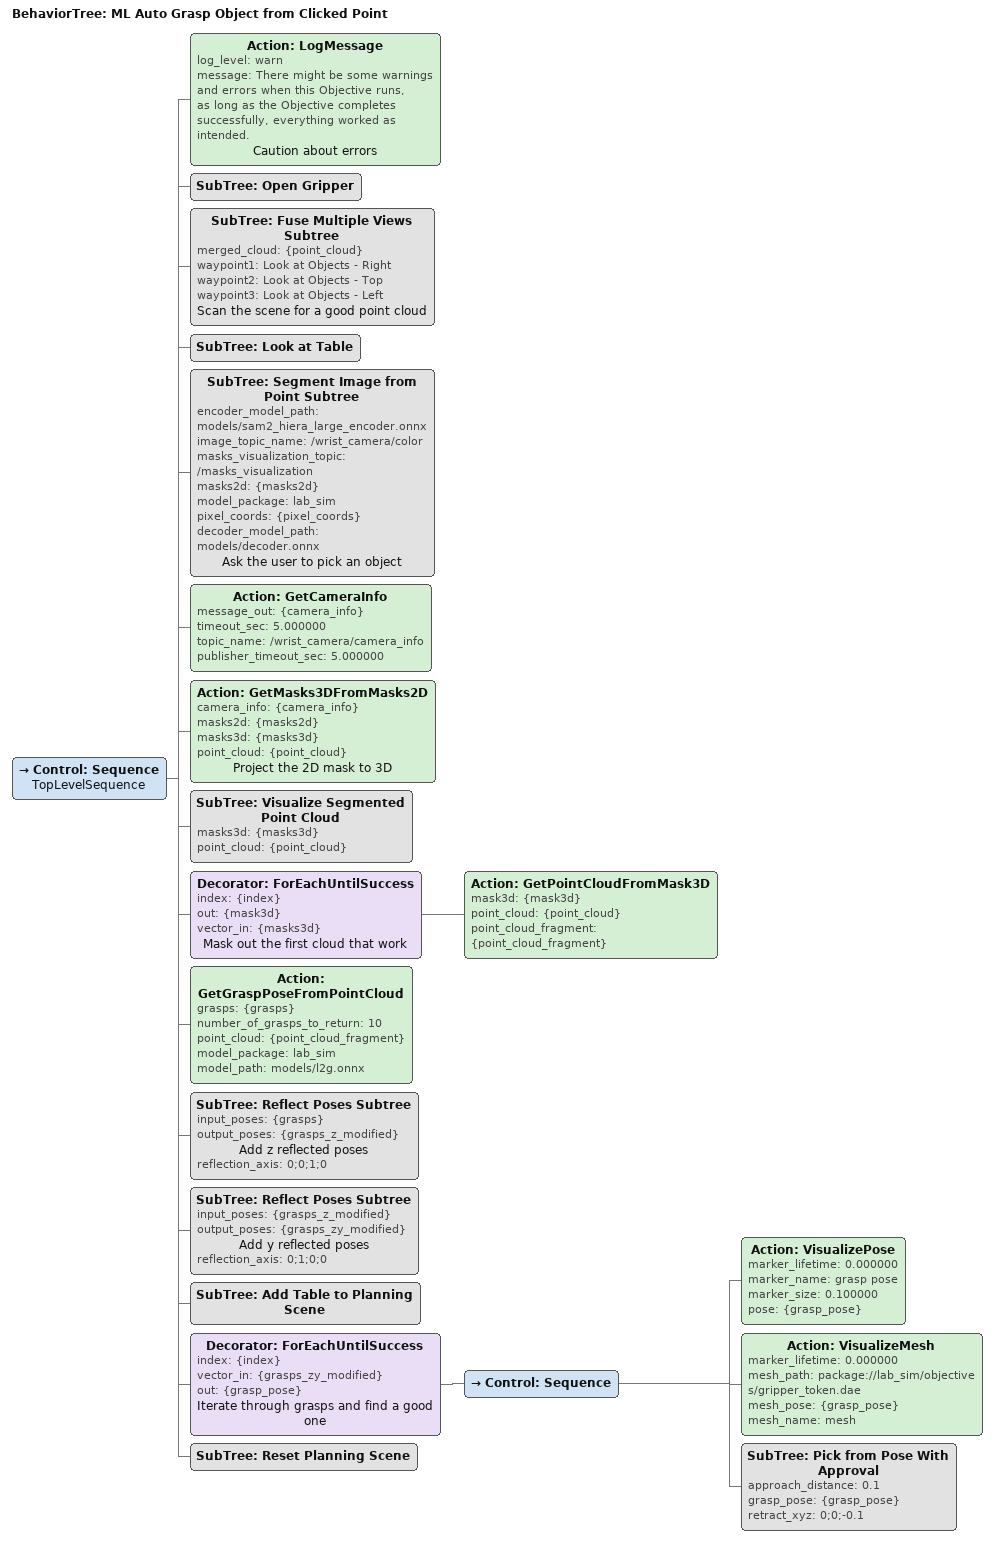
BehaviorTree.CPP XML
<?xml version='1.0' encoding='UTF-8'?>
<root BTCPP_format="4" main_tree_to_execute="ML Auto Grasp Object from Clicked Point">
  <BehaviorTree ID="ML Auto Grasp Object from Clicked Point" _description="Asks user to click on object to auto grasp and asks for approval before attempting pick.">
    <Control ID="Sequence" name="TopLevelSequence">
      <Action ID="LogMessage" log_level="warn" message="There might be some warnings and errors when this Objective runs, as long as the Objective completes successfully, everything worked as intended." name="Caution about errors"/>
      <SubTree ID="Open Gripper"/>
      <SubTree ID="Fuse Multiple Views Subtree" merged_cloud="{point_cloud}" waypoint1="Look at Objects - Right" waypoint2="Look at Objects - Top" waypoint3="Look at Objects - Left" name="Scan the scene for a good point cloud"/>
      <SubTree ID="Look at Table"/>
      <SubTree ID="Segment Image from Point Subtree" encoder_model_path="models/sam2_hiera_large_encoder.onnx" image_topic_name="/wrist_camera/color" masks_visualization_topic="/masks_visualization" masks2d="{masks2d}" model_package="lab_sim" pixel_coords="{pixel_coords}" decoder_model_path="models/decoder.onnx" name="Ask the user to pick an object"/>
      <Action ID="GetCameraInfo" message_out="{camera_info}" timeout_sec="5.000000" topic_name="/wrist_camera/camera_info" publisher_timeout_sec="5.000000"/>
      <Action ID="GetMasks3DFromMasks2D" camera_info="{camera_info}" masks2d="{masks2d}" masks3d="{masks3d}" point_cloud="{point_cloud}" name="Project the 2D mask to 3D"/>
      <SubTree ID="Visualize Segmented Point Cloud" masks3d="{masks3d}" point_cloud="{point_cloud}"/>
      <Decorator ID="ForEachUntilSuccess" index="{index}" out="{mask3d}" vector_in="{masks3d}" name="Mask out the first cloud that work">
        <Action ID="GetPointCloudFromMask3D" mask3d="{mask3d}" point_cloud="{point_cloud}" point_cloud_fragment="{point_cloud_fragment}"/>
      </Decorator>
      <Action ID="GetGraspPoseFromPointCloud" grasps="{grasps}" number_of_grasps_to_return="10" point_cloud="{point_cloud_fragment}" model_package="lab_sim" model_path="models/l2g.onnx"/>
      <SubTree ID="Reflect Poses Subtree" input_poses="{grasps}" output_poses="{grasps_z_modified}" name="Add z reflected poses" reflection_axis="0;0;1;0"/>
      <SubTree ID="Reflect Poses Subtree" input_poses="{grasps_z_modified}" output_poses="{grasps_zy_modified}" name="Add y reflected poses" reflection_axis="0;1;0;0"/>
      <SubTree ID="Add Table to Planning Scene"/>
      <Decorator ID="ForEachUntilSuccess" index="{index}" vector_in="{grasps_zy_modified}" out="{grasp_pose}" name="Iterate through grasps and find a good one">
        <Control ID="Sequence">
          <Action ID="VisualizePose" marker_lifetime="0.000000" marker_name="grasp pose" marker_size="0.100000" pose="{grasp_pose}"/>
          <Action ID="VisualizeMesh" marker_lifetime="0.000000" mesh_path="package://lab_sim/objectives/gripper_token.dae" mesh_pose="{grasp_pose}" mesh_name="mesh"/>
          <SubTree ID="Pick from Pose With Approval" approach_distance="0.1" grasp_pose="{grasp_pose}" retract_xyz="0;0;-0.1"/>
        </Control>
      </Decorator>
      <SubTree ID="Reset Planning Scene"/>
    </Control>
  </BehaviorTree>
</root>
